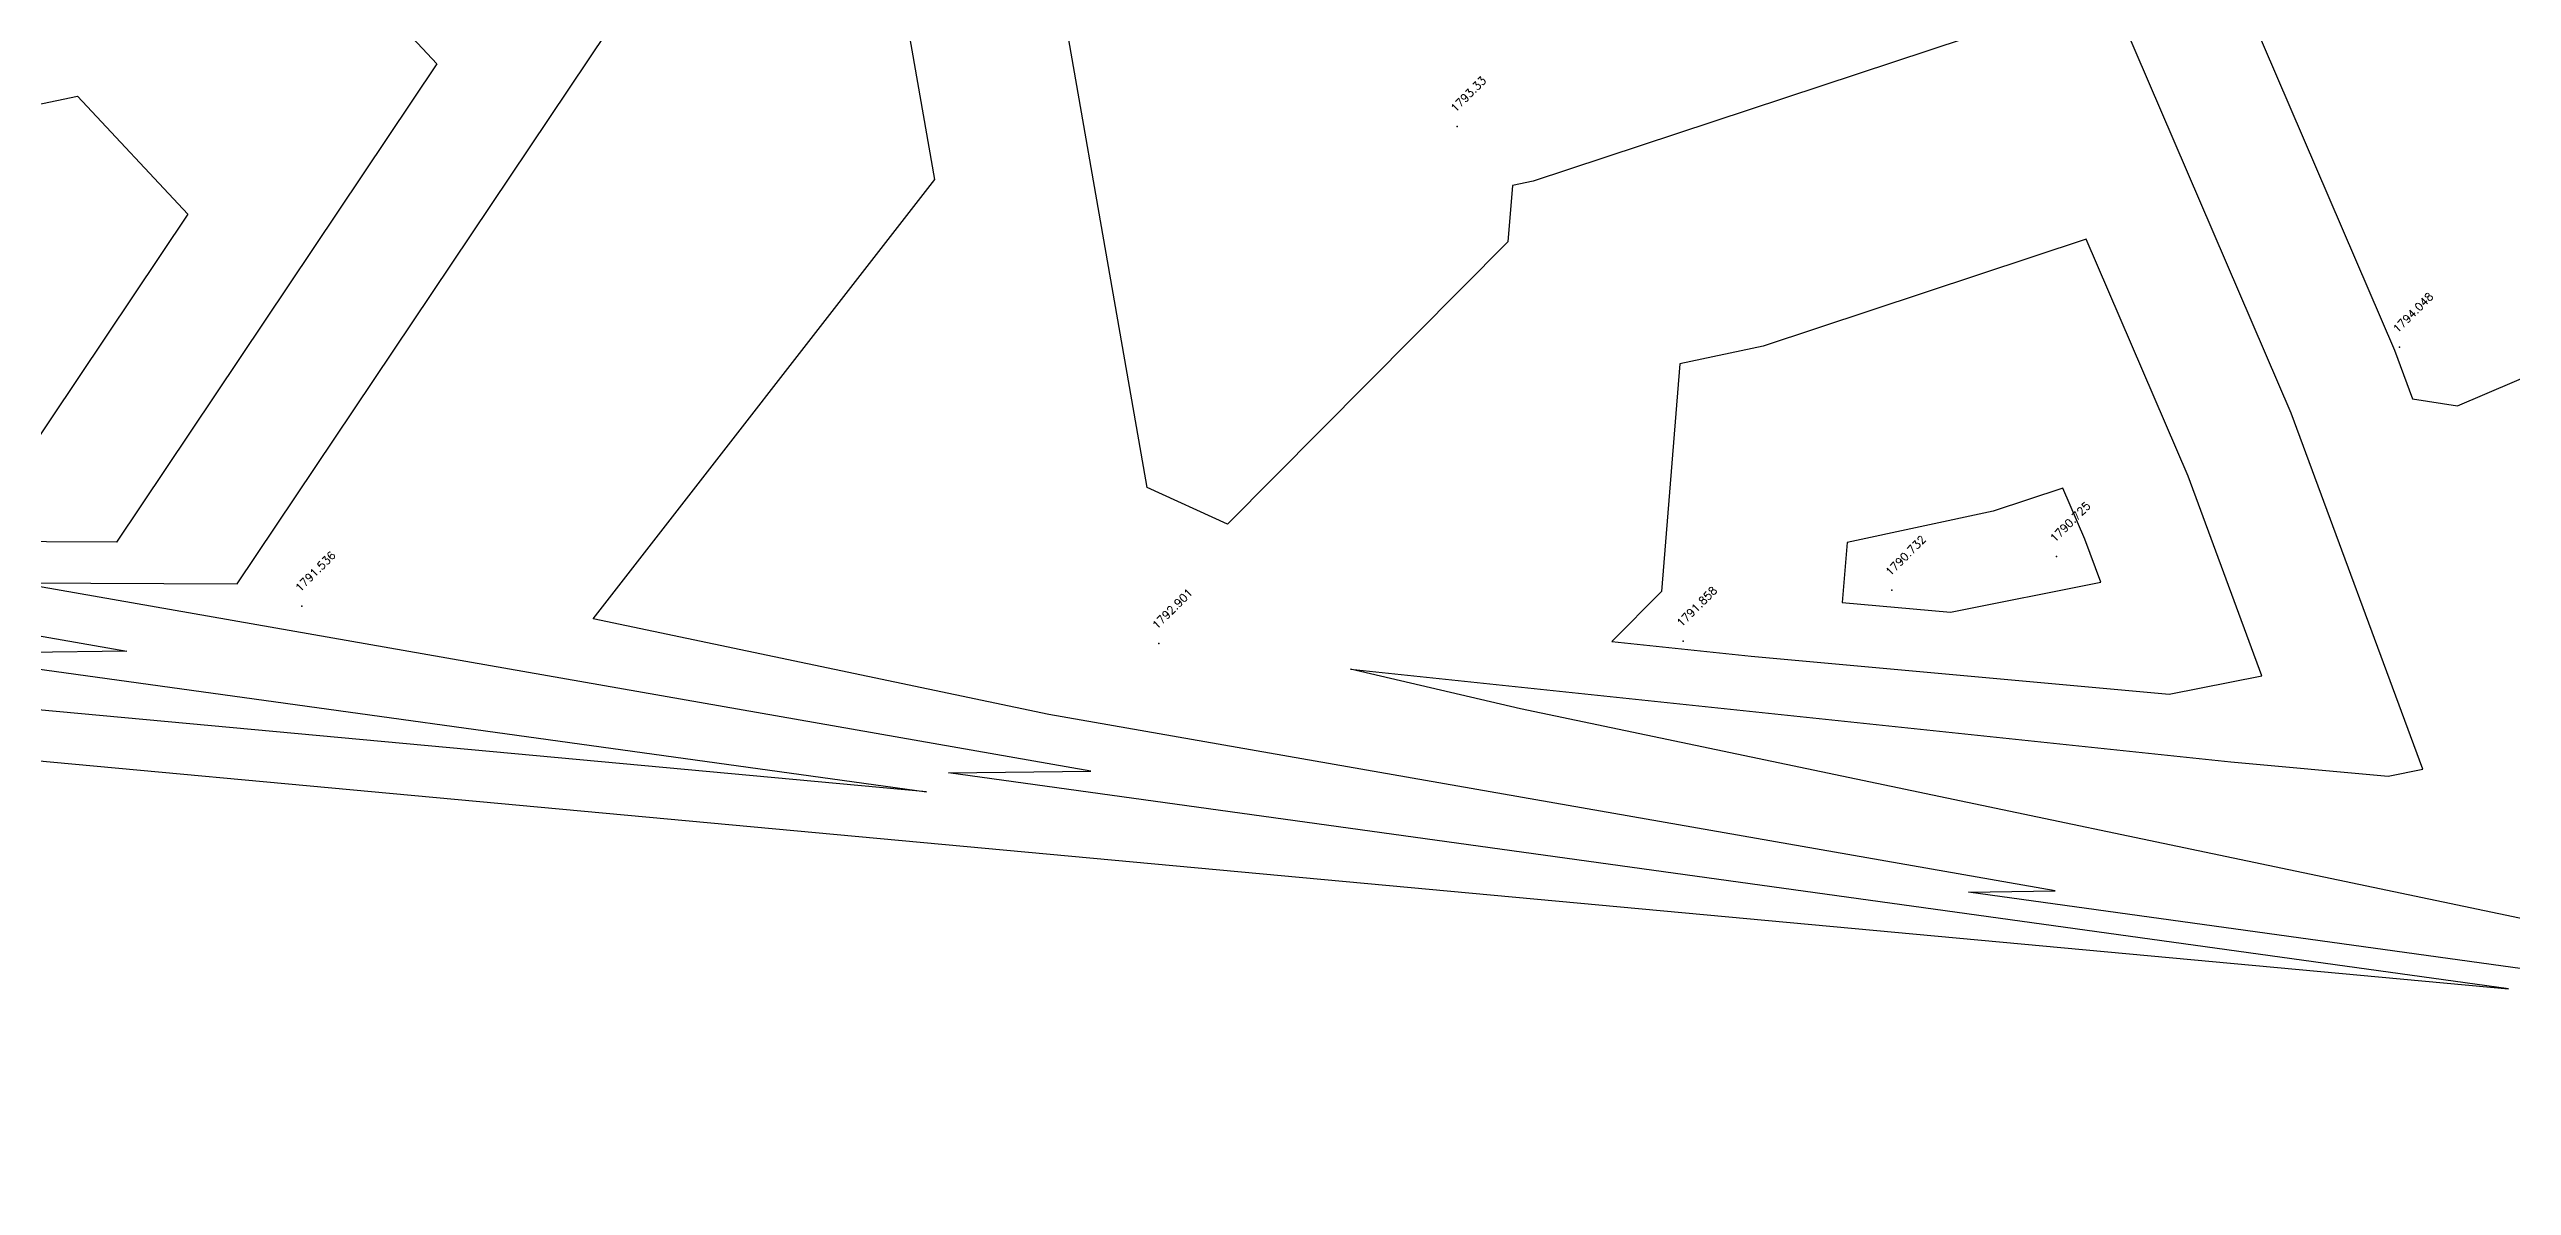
# Model space of a CAD drawing. Header units: inches. Extents: x 9956484 to 9957113, y 272553 to 273016.
# Drawn here: x 9956757.4 to 9956834.3, y 272556.9 to 272592.4 of the extents above; entities that cross this region are included whole.
import ezdxf
from ezdxf.enums import TextEntityAlignment as Align

# ---------------------------------------------------------------- set-up
doc = ezdxf.new("R2010")
doc.units = ezdxf.units.IN
doc.header["$MEASUREMENT"] = 0
for name, color, linetype in [('Contour', 4, 'Continuous'), ('Index_Contour', 8, 'Continuous'), ('Points', 7, 'Continuous'), ('Points-ELV', 6, 'Continuous'), ('Points-NUM', 4, 'Continuous'), ('Points-TXT', 3, 'Continuous')]:
    doc.layers.add(name, color=color, linetype=linetype)
doc.styles.add('romans', font='romans.shx')

# ---------------------------------------------------------------- blocks, each defined once
blk = doc.blocks.new('POINTS')
at = {"layer": 'Points'}
blk.add_line((0, 0), (0, 0), dxfattribs=at)
blk.add_point((0, 0), dxfattribs=at)
at = {"layer": 'Points-ELV', "style": 'romans'}
blk.add_attdef('ELEV', text='', height=1, rotation=45, dxfattribs=at).set_placement((0, 0), align=Align.BOTTOM_LEFT)
at = {"layer": 'Points-NUM', "style": 'romans'}
blk.add_attdef('PTNUM', text='', height=1, dxfattribs=at).set_placement((0, 0), align=Align.BOTTOM_RIGHT)
at = {"layer": 'Points-TXT', "style": 'romans'}
blk.add_attdef('DESC', text='', height=1, dxfattribs=at).set_placement((0, 0), align=Align.BOTTOM_RIGHT)

msp = doc.modelspace()

# ---------------------------------------------------------------- linework, layer by layer
at = {"layer": 'Contour'}
for points, elevation in [([(9956809.433, 272667.283), (9956810.751, 272653.563), (9956808.043, 272652.952), (9956808.329, 272651.82), (9956805.085, 272636.407), (9956811.742, 272651.2), (9956836.979, 272640.32), (9956844.485, 272637.328), (9956846.396, 272636.259), (9956846.542, 272634.826), (9956841.015, 272630.745), (9956821.193, 272604.377), (9956817.158, 272600.303), (9956822.445, 272602.053), (9956830.618, 272583.016), (9956831.179, 272581.498), (9956832.591, 272581.277), (9956853.469, 272590.198), (9956865.779, 272589.472), (9956871.094, 272603.819), (9956884.614, 272586.005), (9956897.703, 272596.016)], 1794), ([(9956690.718, 272576.307), (9956834.18, 272563.053), (9956785.447, 272569.804), (9956789.897, 272569.862), (9956756.363, 272575.751), (9956763.22, 272575.717), (9956777.254, 272596.662), (9956769.196, 272605.301), (9956759.352, 272603.235), (9956752.829, 272604.522), (9956767.013, 272637.225), (9956768.112, 272653.135), (9956772.359, 272653.758), (9956774.336, 272664.255)], 1791), ([(9956852.221, 272559.795), (9956883.603, 272556.896), (9956817.309, 272566.08), (9956820.019, 272566.115), (9956788.584, 272571.635), (9956774.341, 272574.622), (9956785.023, 272588.36), (9956783.181, 272598.893), (9956781.501, 272599), (9956774.658, 272610.168), (9956775.733, 272611.153), (9956774.3, 272613.54), (9956767.961, 272614.791), (9956772.988, 272626.381), (9956774.352, 272646.129), (9956776.343, 272646.421), (9956778.852, 272659.751)], 1792), ([(9956838.895, 272564.343), (9956803.317, 272571.804), (9956798.01, 272573.049), (9956825.506, 272570.149), (9956830.419, 272569.703), (9956831.506, 272569.92), (9956827.396, 272581.047), (9956821.718, 272594.271), (9956803.709, 272588.31), (9956803.063, 272588.172), (9956802.92, 272586.406), (9956794.165, 272577.582), (9956791.65, 272578.73), (9956787.993, 272599.645)], 1793), ([(9956723.812, 272583.74), (9956758.235, 272590.964), (9956761.678, 272587.273), (9956755.682, 272578.324)], 1789), ([(9956806.169, 272573.91), (9956810.527, 272573.45), (9956823.586, 272572.266), (9956826.477, 272572.841), (9956824.173, 272579.077), (9956820.991, 272586.489), (9956810.898, 272583.148), (9956808.292, 272582.591), (9956807.719, 272575.472), (9956806.169, 272573.91)], 1792), ([(9956821.447, 272575.763), (9956820.95, 272577.108), (9956820.264, 272578.706), (9956818.087, 272577.986), (9956813.521, 272577.011), (9956813.37, 272575.135), (9956816.753, 272574.828), (9956821.447, 272575.763)], 1791)]:
    msp.add_lwpolyline(points, dxfattribs=dict(at, elevation=elevation))
at = {"layer": 'Index_Contour', "elevation": 1790}
msp.add_lwpolyline([(9956780.834, 272739.545), (9956778.019, 272734.411), (9956769.274, 272721.722), (9956771.835, 272714.256), (9956765.722, 272710.419), (9956762.675, 272701.049), (9956759.596, 272696.051), (9956762.856, 272691.88), (9956762.348, 272683.652), (9956765.18, 272682.14), (9956769.819, 272668.758), (9956768.376, 272661.095), (9956761.871, 272660.141), (9956761.038, 272648.068), (9956737.697, 272594.254), (9956741.582, 272593.487), (9956763.716, 272598.132), (9956769.466, 272591.968), (9956759.451, 272577.021), (9956739.802, 272577.117), (9956759.776, 272573.609), (9956753.585, 272573.528), (9956784.757, 272569.21), (9956529.215, 272592.819)], dxfattribs=at)

# ---------------------------------------------------------------- block references
at = {"layer": 'Points', "linetype": 'Continuous'}
ref = msp.add_blockref('POINTS', (9956801.337, 272590.014, 1793.33), dxfattribs=at)
ref.add_attrib('ELEV', '1793.33', dxfattribs={"layer": 'Points-ELV', "height": 0.25, "rotation": 45, "style": 'romans'}).set_placement((9956801.337, 272590.389, 1793.33), align=Align.BOTTOM_LEFT)
ref = msp.add_blockref('POINTS', (9956830.773, 272583.111, 1794.048), dxfattribs=at)
ref.add_attrib('ELEV', '1794.048', dxfattribs={"layer": 'Points-ELV', "height": 0.25, "rotation": 45, "style": 'romans'}).set_placement((9956830.773, 272583.486, 1794.048), align=Align.BOTTOM_LEFT)
ref = msp.add_blockref('POINTS', (9956820.064, 272576.566, 1790.725), dxfattribs=at)
ref.add_attrib('ELEV', '1790.725', dxfattribs={"layer": 'Points-ELV', "height": 0.25, "rotation": 45, "style": 'romans'}).set_placement((9956820.064, 272576.941, 1790.725), align=Align.BOTTOM_LEFT)
ref = msp.add_blockref('POINTS', (9956814.922, 272575.515, 1790.732), dxfattribs=at)
ref.add_attrib('ELEV', '1790.732', dxfattribs={"layer": 'Points-ELV', "height": 0.25, "rotation": 45, "style": 'romans'}).set_placement((9956814.922, 272575.89, 1790.732), align=Align.BOTTOM_LEFT)
ref = msp.add_blockref('POINTS', (9956765.24, 272575.019, 1791.536), dxfattribs=at)
ref.add_attrib('ELEV', '1791.536', dxfattribs={"layer": 'Points-ELV', "height": 0.25, "rotation": 45, "style": 'romans'}).set_placement((9956765.24, 272575.394, 1791.536), align=Align.BOTTOM_LEFT)
ref = msp.add_blockref('POINTS', (9956808.4, 272573.919, 1791.858), dxfattribs=at)
ref.add_attrib('ELEV', '1791.858', dxfattribs={"layer": 'Points-ELV', "height": 0.25, "rotation": 45, "style": 'romans'}).set_placement((9956808.4, 272574.294, 1791.858), align=Align.BOTTOM_LEFT)
ref = msp.add_blockref('POINTS', (9956792.013, 272573.852, 1792.901), dxfattribs=at)
ref.add_attrib('ELEV', '1792.901', dxfattribs={"layer": 'Points-ELV', "height": 0.25, "rotation": 45, "style": 'romans'}).set_placement((9956792.013, 272574.227, 1792.901), align=Align.BOTTOM_LEFT)

doc.saveas('drawing.dxf')
